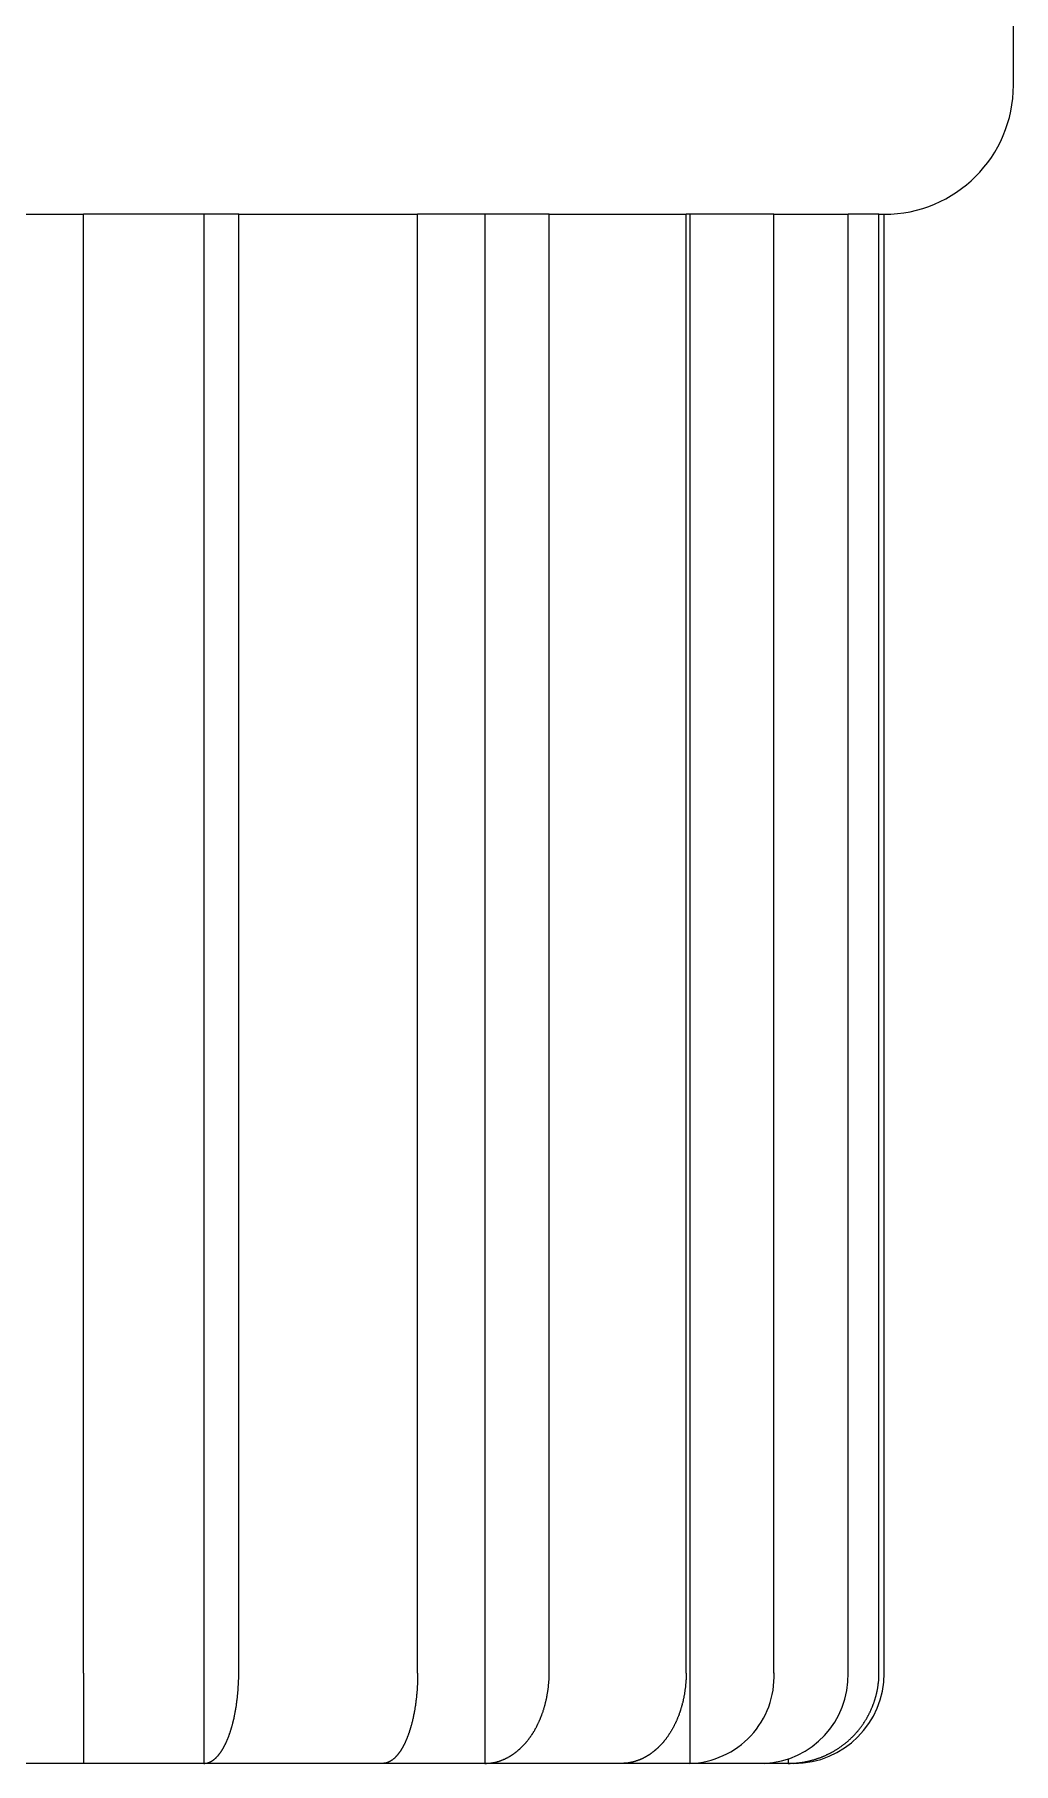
# Model space of a CAD drawing. Extents: x 55 to 320, y 62 to 485.
# Drawn here: x 84.65 to 92.23, y 172.4 to 185.79 of the extents above; entities that cross this region are included whole.
import ezdxf

# ---------------------------------------------------------------- set-up
doc = ezdxf.new("R2010")
doc.units = 0
doc.header["$MEASUREMENT"] = 0
doc.layers.add('FR_QBM1_G14_40U', color=7, linetype='CONTINUOUS')

msp = doc.modelspace()

# ---------------------------------------------------------------- linework, layer by layer
at = {"layer": 'FR_QBM1_G14_40U', "color": 5, "linetype": 'Continuous'}
for p, q in [((92.229, 185.396), (92.229, 186.296)), ((83.529, 184.396), (85.029, 184.396)), ((85.029, 173.096), (85.029, 184.396)), ((86.23, 184.396), (85.029, 184.396)), ((85.961, 184.396), (85.961, 172.396)), ((86.23, 173.096), (86.23, 184.396)), ((86.23, 184.396), (87.616, 184.396)), ((87.616, 173.096), (87.616, 184.396)), ((88.634, 184.396), (87.616, 184.396)), ((88.136, 184.396), (88.136, 172.396)), ((88.634, 173.096), (88.634, 184.396)), ((88.634, 184.396), (89.695, 184.396)), ((89.695, 173.096), (89.695, 184.396)), ((90.375, 184.396), (89.695, 184.396)), ((89.724, 184.396), (89.724, 172.396)), ((90.375, 173.096), (90.375, 184.396)), ((90.375, 184.396), (90.949, 184.396)), ((90.949, 173.096), (90.949, 184.396)), ((91.188, 184.396), (90.949, 184.396)), ((91.188, 173.096), (91.188, 184.396)), ((91.188, 184.396), (91.229, 184.396)), ((91.229, 173.096), (91.229, 184.396)), ((85.029, 173.096), (85.029, 172.396)), ((85.029, 172.396), (83.529, 172.396)), ((85.961, 172.396), (85.029, 172.396)), ((87.346, 172.396), (85.961, 172.396)), ((88.136, 172.396), (87.346, 172.396)), ((89.197, 172.396), (88.136, 172.396)), ((89.724, 172.396), (89.197, 172.396)), ((90.298, 172.396), (89.724, 172.396)), ((90.484, 172.396), (90.298, 172.396)), ((90.484, 172.431), (90.484, 172.396)), ((90.529, 172.396), (90.484, 172.396))]:
    msp.add_line(p, q, dxfattribs=at)
at = {"layer": 'FR_QBM1_G14_40U', "color": 5}
for points in [[(85.96, 172.396, 0), (85.962, 172.396, 0), (85.964, 172.396, 0), (85.966, 172.396, 0), (85.967, 172.396, 0), (85.969, 172.397, 0), (85.971, 172.397, 0), (85.972, 172.397, 0), (85.974, 172.397, 0), (85.975, 172.397, 0), (85.977, 172.398, 0), (85.979, 172.398, 0), (85.981, 172.398, 0), (85.982, 172.398, 0), (85.984, 172.399, 0), (85.986, 172.399, 0), (85.987, 172.4, 0), (85.989, 172.4, 0), (85.99, 172.4, 0), (85.992, 172.401, 0), (85.994, 172.401, 0), (85.995, 172.402, 0), (85.997, 172.403, 0), (85.999, 172.403, 0), (86, 172.404, 0), (86.002, 172.404, 0), (86.004, 172.405, 0), (86.005, 172.406, 0), (86.007, 172.407, 0), (86.008, 172.407, 0), (86.01, 172.408, 0), (86.012, 172.409, 0), (86.013, 172.41, 0), (86.015, 172.411, 0), (86.016, 172.411, 0), (86.018, 172.412, 0), (86.02, 172.413, 0), (86.021, 172.414, 0), (86.023, 172.415, 0), (86.025, 172.416, 0), (86.026, 172.417, 0), (86.028, 172.418, 0), (86.029, 172.419, 0), (86.031, 172.42, 0), (86.033, 172.422, 0), (86.034, 172.423, 0), (86.036, 172.424, 0), (86.037, 172.425, 0), (86.039, 172.426, 0), (86.04, 172.428, 0), (86.042, 172.429, 0), (86.044, 172.43, 0), (86.045, 172.432, 0), (86.047, 172.433, 0), (86.048, 172.434, 0), (86.05, 172.436, 0), (86.052, 172.437, 0), (86.053, 172.439, 0), (86.055, 172.44, 0), (86.056, 172.442, 0), (86.058, 172.443, 0), (86.059, 172.445, 0), (86.061, 172.446, 0), (86.062, 172.448, 0), (86.064, 172.45, 0), (86.065, 172.451, 0), (86.067, 172.453, 0), (86.068, 172.455, 0), (86.07, 172.456, 0), (86.071, 172.458, 0), (86.073, 172.46, 0), (86.075, 172.462, 0), (86.076, 172.464, 0), (86.078, 172.465, 0), (86.079, 172.467, 0), (86.08, 172.469, 0), (86.082, 172.471, 0), (86.083, 172.473, 0), (86.085, 172.475, 0), (86.086, 172.477, 0), (86.088, 172.479, 0), (86.089, 172.481, 0), (86.091, 172.483, 0), (86.092, 172.485, 0), (86.094, 172.487, 0), (86.095, 172.489, 0), (86.097, 172.492, 0), (86.098, 172.494, 0), (86.099, 172.496, 0), (86.101, 172.498, 0), (86.102, 172.501, 0), (86.104, 172.503, 0), (86.105, 172.505, 0), (86.106, 172.507, 0), (86.108, 172.51, 0), (86.109, 172.512, 0), (86.111, 172.514, 0), (86.112, 172.517, 0), (86.113, 172.519, 0), (86.115, 172.522, 0), (86.116, 172.524, 0), (86.117, 172.527, 0), (86.119, 172.529, 0), (86.12, 172.532, 0), (86.121, 172.534, 0), (86.123, 172.537, 0), (86.124, 172.539, 0), (86.125, 172.542, 0), (86.127, 172.545, 0), (86.128, 172.547, 0), (86.129, 172.55, 0), (86.13, 172.553, 0), (86.132, 172.556, 0), (86.133, 172.558, 0), (86.134, 172.561, 0), (86.136, 172.564, 0), (86.137, 172.567, 0), (86.138, 172.569, 0), (86.139, 172.572, 0), (86.141, 172.575, 0), (86.142, 172.578, 0), (86.143, 172.581, 0), (86.144, 172.584, 0), (86.145, 172.587, 0), (86.147, 172.59, 0), (86.148, 172.593, 0), (86.149, 172.596, 0), (86.15, 172.599, 0), (86.151, 172.602, 0), (86.153, 172.605, 0), (86.154, 172.608, 0), (86.155, 172.611, 0), (86.156, 172.614, 0), (86.157, 172.617, 0), (86.158, 172.62, 0), (86.159, 172.623, 0), (86.16, 172.627, 0), (86.162, 172.63, 0), (86.163, 172.633, 0), (86.164, 172.636, 0), (86.165, 172.64, 0), (86.166, 172.643, 0), (86.167, 172.646, 0), (86.168, 172.649, 0), (86.169, 172.653, 0), (86.17, 172.656, 0), (86.171, 172.659, 0), (86.172, 172.663, 0), (86.173, 172.666, 0), (86.174, 172.67, 0), (86.175, 172.673, 0), (86.176, 172.677, 0), (86.177, 172.68, 0), (86.178, 172.683, 0), (86.179, 172.687, 0), (86.18, 172.69, 0), (86.181, 172.694, 0), (86.182, 172.698, 0), (86.183, 172.701, 0), (86.184, 172.705, 0), (86.185, 172.708, 0), (86.186, 172.712, 0), (86.187, 172.715, 0), (86.188, 172.719, 0), (86.188, 172.723, 0), (86.189, 172.726, 0), (86.19, 172.73, 0), (86.191, 172.734, 0), (86.192, 172.737, 0), (86.193, 172.741, 0), (86.194, 172.745, 0), (86.194, 172.749, 0), (86.195, 172.752, 0), (86.196, 172.756, 0), (86.197, 172.76, 0), (86.198, 172.764, 0), (86.198, 172.767, 0), (86.199, 172.771, 0), (86.2, 172.775, 0), (86.201, 172.779, 0), (86.201, 172.783, 0), (86.202, 172.787, 0), (86.203, 172.791, 0), (86.204, 172.794, 0), (86.204, 172.798, 0), (86.205, 172.802, 0), (86.206, 172.806, 0), (86.206, 172.81, 0), (86.207, 172.814, 0), (86.208, 172.818, 0), (86.208, 172.822, 0), (86.209, 172.826, 0), (86.21, 172.83, 0), (86.21, 172.834, 0), (86.211, 172.838, 0), (86.212, 172.842, 0), (86.212, 172.846, 0), (86.213, 172.85, 0), (86.213, 172.854, 0), (86.214, 172.858, 0), (86.214, 172.862, 0), (86.215, 172.866, 0), (86.216, 172.87, 0), (86.216, 172.874, 0), (86.217, 172.879, 0), (86.217, 172.883, 0), (86.218, 172.887, 0), (86.218, 172.891, 0), (86.219, 172.895, 0), (86.219, 172.899, 0), (86.22, 172.903, 0), (86.22, 172.908, 0), (86.221, 172.912, 0), (86.221, 172.916, 0), (86.221, 172.92, 0), (86.222, 172.924, 0), (86.222, 172.928, 0), (86.223, 172.933, 0), (86.223, 172.937, 0), (86.223, 172.941, 0), (86.224, 172.945, 0), (86.224, 172.95, 0), (86.224, 172.954, 0), (86.225, 172.958, 0), (86.225, 172.962, 0), (86.225, 172.967, 0), (86.226, 172.971, 0), (86.226, 172.975, 0), (86.226, 172.979, 0), (86.227, 172.984, 0), (86.227, 172.988, 0), (86.227, 172.992, 0), (86.227, 172.996, 0), (86.228, 173.001, 0), (86.228, 173.005, 0), (86.228, 173.009, 0), (86.228, 173.014, 0), (86.228, 173.018, 0), (86.229, 173.022, 0), (86.229, 173.027, 0), (86.229, 173.031, 0), (86.229, 173.035, 0), (86.229, 173.04, 0), (86.229, 173.044, 0), (86.23, 173.048, 0), (86.23, 173.053, 0), (86.23, 173.057, 0), (86.23, 173.061, 0), (86.23, 173.066, 0), (86.23, 173.07, 0), (86.23, 173.074, 0), (86.23, 173.079, 0), (86.23, 173.083, 0), (86.23, 173.087, 0), (86.23, 173.092, 0), (86.23, 173.096, 0)], [(87.616, 173.096, 0), (87.616, 173.092, 0), (87.616, 173.087, 0), (87.616, 173.083, 0), (87.616, 173.079, 0), (87.616, 173.074, 0), (87.616, 173.07, 0), (87.616, 173.066, 0), (87.616, 173.061, 0), (87.616, 173.057, 0), (87.615, 173.053, 0), (87.615, 173.048, 0), (87.615, 173.044, 0), (87.615, 173.04, 0), (87.615, 173.035, 0), (87.615, 173.031, 0), (87.615, 173.027, 0), (87.615, 173.022, 0), (87.614, 173.018, 0), (87.614, 173.014, 0), (87.614, 173.01, 0), (87.614, 173.005, 0), (87.614, 173.001, 0), (87.613, 172.997, 0), (87.613, 172.992, 0), (87.613, 172.988, 0), (87.612, 172.984, 0), (87.612, 172.98, 0), (87.612, 172.975, 0), (87.612, 172.971, 0), (87.611, 172.967, 0), (87.611, 172.963, 0), (87.611, 172.958, 0), (87.61, 172.954, 0), (87.61, 172.95, 0), (87.61, 172.946, 0), (87.609, 172.942, 0), (87.609, 172.937, 0), (87.609, 172.933, 0), (87.608, 172.929, 0), (87.608, 172.925, 0), (87.607, 172.921, 0), (87.607, 172.916, 0), (87.606, 172.912, 0), (87.606, 172.908, 0), (87.606, 172.904, 0), (87.605, 172.9, 0), (87.605, 172.896, 0), (87.604, 172.892, 0), (87.604, 172.887, 0), (87.603, 172.883, 0), (87.603, 172.879, 0), (87.602, 172.875, 0), (87.602, 172.871, 0), (87.601, 172.867, 0), (87.601, 172.863, 0), (87.6, 172.859, 0), (87.6, 172.855, 0), (87.599, 172.851, 0), (87.598, 172.847, 0), (87.598, 172.843, 0), (87.597, 172.839, 0), (87.597, 172.835, 0), (87.596, 172.831, 0), (87.595, 172.827, 0), (87.595, 172.823, 0), (87.594, 172.819, 0), (87.593, 172.815, 0), (87.593, 172.811, 0), (87.592, 172.807, 0), (87.591, 172.803, 0), (87.591, 172.799, 0), (87.59, 172.795, 0), (87.589, 172.791, 0), (87.588, 172.787, 0), (87.588, 172.783, 0), (87.587, 172.779, 0), (87.586, 172.776, 0), (87.585, 172.772, 0), (87.585, 172.768, 0), (87.584, 172.764, 0), (87.583, 172.76, 0), (87.582, 172.757, 0), (87.581, 172.753, 0), (87.581, 172.749, 0), (87.58, 172.745, 0), (87.579, 172.742, 0), (87.578, 172.738, 0), (87.577, 172.734, 0), (87.576, 172.73, 0), (87.575, 172.727, 0), (87.575, 172.723, 0), (87.574, 172.719, 0), (87.573, 172.716, 0), (87.572, 172.712, 0), (87.571, 172.709, 0), (87.57, 172.705, 0), (87.569, 172.701, 0), (87.568, 172.698, 0), (87.567, 172.694, 0), (87.566, 172.691, 0), (87.565, 172.687, 0), (87.564, 172.684, 0), (87.563, 172.68, 0), (87.562, 172.677, 0), (87.561, 172.673, 0), (87.56, 172.67, 0), (87.559, 172.667, 0), (87.558, 172.663, 0), (87.557, 172.66, 0), (87.556, 172.656, 0), (87.555, 172.653, 0), (87.554, 172.65, 0), (87.553, 172.647, 0), (87.552, 172.643, 0), (87.551, 172.64, 0), (87.55, 172.637, 0), (87.549, 172.633, 0), (87.548, 172.63, 0), (87.546, 172.627, 0), (87.545, 172.624, 0), (87.544, 172.621, 0), (87.543, 172.618, 0), (87.542, 172.614, 0), (87.541, 172.611, 0), (87.54, 172.608, 0), (87.538, 172.605, 0), (87.537, 172.602, 0), (87.536, 172.599, 0), (87.535, 172.596, 0), (87.534, 172.593, 0), (87.533, 172.59, 0), (87.531, 172.587, 0), (87.53, 172.584, 0), (87.529, 172.581, 0), (87.528, 172.578, 0), (87.527, 172.575, 0), (87.525, 172.573, 0), (87.524, 172.57, 0), (87.523, 172.567, 0), (87.522, 172.564, 0), (87.52, 172.561, 0), (87.519, 172.559, 0), (87.518, 172.556, 0), (87.516, 172.553, 0), (87.515, 172.551, 0), (87.514, 172.548, 0), (87.513, 172.545, 0), (87.511, 172.543, 0), (87.51, 172.54, 0), (87.509, 172.537, 0), (87.507, 172.535, 0), (87.506, 172.532, 0), (87.505, 172.53, 0), (87.503, 172.527, 0), (87.502, 172.525, 0), (87.501, 172.522, 0), (87.499, 172.52, 0), (87.498, 172.518, 0), (87.496, 172.515, 0), (87.495, 172.513, 0), (87.494, 172.51, 0), (87.492, 172.508, 0), (87.491, 172.506, 0), (87.49, 172.504, 0), (87.488, 172.501, 0), (87.487, 172.499, 0), (87.485, 172.497, 0), (87.484, 172.495, 0), (87.483, 172.492, 0), (87.481, 172.49, 0), (87.48, 172.488, 0), (87.478, 172.486, 0), (87.477, 172.484, 0), (87.475, 172.482, 0), (87.474, 172.48, 0), (87.472, 172.478, 0), (87.471, 172.476, 0), (87.469, 172.474, 0), (87.468, 172.472, 0), (87.466, 172.47, 0), (87.465, 172.468, 0), (87.463, 172.466, 0), (87.462, 172.464, 0), (87.46, 172.463, 0), (87.459, 172.461, 0), (87.457, 172.459, 0), (87.456, 172.457, 0), (87.454, 172.456, 0), (87.453, 172.454, 0), (87.451, 172.452, 0), (87.45, 172.45, 0), (87.448, 172.449, 0), (87.447, 172.447, 0), (87.445, 172.446, 0), (87.444, 172.444, 0), (87.442, 172.442, 0), (87.441, 172.441, 0), (87.439, 172.439, 0), (87.438, 172.438, 0), (87.436, 172.437, 0), (87.434, 172.435, 0), (87.433, 172.434, 0), (87.431, 172.432, 0), (87.43, 172.431, 0), (87.428, 172.43, 0), (87.427, 172.428, 0), (87.425, 172.427, 0), (87.423, 172.426, 0), (87.422, 172.425, 0), (87.42, 172.423, 0), (87.419, 172.422, 0), (87.417, 172.421, 0), (87.415, 172.42, 0), (87.414, 172.419, 0), (87.412, 172.418, 0), (87.411, 172.417, 0), (87.409, 172.416, 0), (87.407, 172.415, 0), (87.406, 172.414, 0), (87.404, 172.413, 0), (87.403, 172.412, 0), (87.401, 172.411, 0), (87.399, 172.41, 0), (87.398, 172.409, 0), (87.396, 172.408, 0), (87.394, 172.408, 0), (87.393, 172.407, 0), (87.391, 172.406, 0), (87.389, 172.405, 0), (87.388, 172.405, 0), (87.386, 172.404, 0), (87.385, 172.403, 0), (87.383, 172.403, 0), (87.381, 172.402, 0), (87.38, 172.402, 0), (87.378, 172.401, 0), (87.376, 172.401, 0), (87.375, 172.4, 0), (87.373, 172.4, 0), (87.371, 172.399, 0), (87.37, 172.399, 0), (87.368, 172.399, 0), (87.366, 172.398, 0), (87.365, 172.398, 0), (87.363, 172.398, 0), (87.361, 172.397, 0), (87.36, 172.397, 0), (87.358, 172.397, 0), (87.356, 172.397, 0), (87.355, 172.397, 0), (87.353, 172.396, 0), (87.351, 172.396, 0), (87.35, 172.396, 0), (87.348, 172.396, 0), (87.346, 172.396, 0)], [(88.136, 172.396, 0), (88.139, 172.396, 0), (88.142, 172.396, 0), (88.145, 172.396, 0), (88.148, 172.396, 0), (88.151, 172.397, 0), (88.155, 172.397, 0), (88.158, 172.397, 0), (88.161, 172.397, 0), (88.164, 172.397, 0), (88.167, 172.398, 0), (88.17, 172.398, 0), (88.173, 172.398, 0), (88.176, 172.398, 0), (88.179, 172.399, 0), (88.182, 172.399, 0), (88.185, 172.4, 0), (88.188, 172.4, 0), (88.191, 172.4, 0), (88.194, 172.401, 0), (88.197, 172.401, 0), (88.2, 172.402, 0), (88.203, 172.403, 0), (88.207, 172.403, 0), (88.21, 172.404, 0), (88.213, 172.404, 0), (88.216, 172.405, 0), (88.219, 172.406, 0), (88.222, 172.407, 0), (88.225, 172.407, 0), (88.228, 172.408, 0), (88.231, 172.409, 0), (88.234, 172.41, 0), (88.237, 172.411, 0), (88.24, 172.411, 0), (88.243, 172.412, 0), (88.246, 172.413, 0), (88.249, 172.414, 0), (88.251, 172.415, 0), (88.254, 172.416, 0), (88.257, 172.417, 0), (88.26, 172.418, 0), (88.263, 172.419, 0), (88.266, 172.42, 0), (88.269, 172.422, 0), (88.272, 172.423, 0), (88.275, 172.424, 0), (88.278, 172.425, 0), (88.281, 172.426, 0), (88.284, 172.428, 0), (88.287, 172.429, 0), (88.29, 172.43, 0), (88.293, 172.432, 0), (88.296, 172.433, 0), (88.298, 172.434, 0), (88.301, 172.436, 0), (88.304, 172.437, 0), (88.307, 172.439, 0), (88.31, 172.44, 0), (88.313, 172.442, 0), (88.316, 172.443, 0), (88.318, 172.445, 0), (88.321, 172.446, 0), (88.324, 172.448, 0), (88.327, 172.45, 0), (88.33, 172.451, 0), (88.333, 172.453, 0), (88.335, 172.455, 0), (88.338, 172.456, 0), (88.341, 172.458, 0), (88.344, 172.46, 0), (88.347, 172.462, 0), (88.349, 172.464, 0), (88.352, 172.465, 0), (88.355, 172.467, 0), (88.358, 172.469, 0), (88.36, 172.471, 0), (88.363, 172.473, 0), (88.366, 172.475, 0), (88.369, 172.477, 0), (88.371, 172.479, 0), (88.374, 172.481, 0), (88.377, 172.483, 0), (88.379, 172.485, 0), (88.382, 172.487, 0), (88.385, 172.489, 0), (88.387, 172.492, 0), (88.39, 172.494, 0), (88.393, 172.496, 0), (88.395, 172.498, 0), (88.398, 172.501, 0), (88.4, 172.503, 0), (88.403, 172.505, 0), (88.406, 172.507, 0), (88.408, 172.51, 0), (88.411, 172.512, 0), (88.413, 172.514, 0), (88.416, 172.517, 0), (88.418, 172.519, 0), (88.421, 172.522, 0), (88.423, 172.524, 0), (88.426, 172.527, 0), (88.428, 172.529, 0), (88.431, 172.532, 0), (88.433, 172.534, 0), (88.436, 172.537, 0), (88.438, 172.539, 0), (88.441, 172.542, 0), (88.443, 172.545, 0), (88.445, 172.547, 0), (88.448, 172.55, 0), (88.45, 172.553, 0), (88.453, 172.556, 0), (88.455, 172.558, 0), (88.457, 172.561, 0), (88.46, 172.564, 0), (88.462, 172.567, 0), (88.464, 172.569, 0), (88.467, 172.572, 0), (88.469, 172.575, 0), (88.471, 172.578, 0), (88.473, 172.581, 0), (88.476, 172.584, 0), (88.478, 172.587, 0), (88.48, 172.59, 0), (88.482, 172.593, 0), (88.484, 172.596, 0), (88.487, 172.599, 0), (88.489, 172.602, 0), (88.491, 172.605, 0), (88.493, 172.608, 0), (88.495, 172.611, 0), (88.497, 172.614, 0), (88.499, 172.617, 0), (88.501, 172.62, 0), (88.504, 172.623, 0), (88.506, 172.627, 0), (88.508, 172.63, 0), (88.51, 172.633, 0), (88.512, 172.636, 0), (88.514, 172.64, 0), (88.516, 172.643, 0), (88.518, 172.646, 0), (88.52, 172.649, 0), (88.522, 172.653, 0), (88.523, 172.656, 0), (88.525, 172.659, 0), (88.527, 172.663, 0), (88.529, 172.666, 0), (88.531, 172.67, 0), (88.533, 172.673, 0), (88.535, 172.677, 0), (88.537, 172.68, 0), (88.538, 172.683, 0), (88.54, 172.687, 0), (88.542, 172.69, 0), (88.544, 172.694, 0), (88.545, 172.698, 0), (88.547, 172.701, 0), (88.549, 172.705, 0), (88.55, 172.708, 0), (88.552, 172.712, 0), (88.554, 172.715, 0), (88.555, 172.719, 0), (88.557, 172.723, 0), (88.559, 172.726, 0), (88.56, 172.73, 0), (88.562, 172.734, 0), (88.564, 172.737, 0), (88.565, 172.741, 0), (88.567, 172.745, 0), (88.568, 172.749, 0), (88.57, 172.752, 0), (88.571, 172.756, 0), (88.573, 172.76, 0), (88.574, 172.764, 0), (88.576, 172.767, 0), (88.577, 172.771, 0), (88.578, 172.775, 0), (88.58, 172.779, 0), (88.581, 172.783, 0), (88.583, 172.787, 0), (88.584, 172.791, 0), (88.585, 172.794, 0), (88.587, 172.798, 0), (88.588, 172.802, 0), (88.589, 172.806, 0), (88.59, 172.81, 0), (88.592, 172.814, 0), (88.593, 172.818, 0), (88.594, 172.822, 0), (88.595, 172.826, 0), (88.596, 172.83, 0), (88.598, 172.834, 0), (88.599, 172.838, 0), (88.6, 172.842, 0), (88.601, 172.846, 0), (88.602, 172.85, 0), (88.603, 172.854, 0), (88.604, 172.858, 0), (88.605, 172.862, 0), (88.606, 172.866, 0), (88.607, 172.87, 0), (88.608, 172.874, 0), (88.609, 172.879, 0), (88.61, 172.883, 0), (88.611, 172.887, 0), (88.612, 172.891, 0), (88.613, 172.895, 0), (88.614, 172.899, 0), (88.615, 172.903, 0), (88.615, 172.908, 0), (88.616, 172.912, 0), (88.617, 172.916, 0), (88.618, 172.92, 0), (88.619, 172.924, 0), (88.62, 172.928, 0), (88.62, 172.933, 0), (88.621, 172.937, 0), (88.622, 172.941, 0), (88.622, 172.945, 0), (88.623, 172.95, 0), (88.624, 172.954, 0), (88.624, 172.958, 0), (88.625, 172.962, 0), (88.626, 172.967, 0), (88.626, 172.971, 0), (88.627, 172.975, 0), (88.627, 172.979, 0), (88.628, 172.984, 0), (88.628, 172.988, 0), (88.629, 172.992, 0), (88.629, 172.996, 0), (88.629, 173.001, 0), (88.63, 173.005, 0), (88.63, 173.009, 0), (88.631, 173.014, 0), (88.631, 173.018, 0), (88.632, 173.022, 0), (88.632, 173.027, 0), (88.632, 173.031, 0), (88.632, 173.035, 0), (88.633, 173.04, 0), (88.633, 173.044, 0), (88.633, 173.048, 0), (88.633, 173.053, 0), (88.633, 173.057, 0), (88.634, 173.061, 0), (88.634, 173.066, 0), (88.634, 173.07, 0), (88.634, 173.074, 0), (88.634, 173.079, 0), (88.634, 173.083, 0), (88.634, 173.087, 0), (88.634, 173.092, 0), (88.634, 173.096, 0)], [(89.695, 173.096, 0), (89.695, 173.092, 0), (89.695, 173.087, 0), (89.695, 173.083, 0), (89.695, 173.079, 0), (89.695, 173.074, 0), (89.695, 173.07, 0), (89.695, 173.066, 0), (89.694, 173.061, 0), (89.694, 173.057, 0), (89.694, 173.053, 0), (89.694, 173.048, 0), (89.694, 173.044, 0), (89.693, 173.04, 0), (89.693, 173.035, 0), (89.693, 173.031, 0), (89.692, 173.027, 0), (89.692, 173.022, 0), (89.692, 173.018, 0), (89.692, 173.014, 0), (89.691, 173.01, 0), (89.691, 173.005, 0), (89.69, 173.001, 0), (89.69, 172.997, 0), (89.689, 172.992, 0), (89.689, 172.988, 0), (89.689, 172.984, 0), (89.688, 172.98, 0), (89.688, 172.975, 0), (89.687, 172.971, 0), (89.686, 172.967, 0), (89.686, 172.963, 0), (89.685, 172.958, 0), (89.685, 172.954, 0), (89.684, 172.95, 0), (89.683, 172.946, 0), (89.683, 172.942, 0), (89.682, 172.937, 0), (89.681, 172.933, 0), (89.681, 172.929, 0), (89.68, 172.925, 0), (89.679, 172.921, 0), (89.678, 172.916, 0), (89.677, 172.912, 0), (89.677, 172.908, 0), (89.676, 172.904, 0), (89.675, 172.9, 0), (89.674, 172.896, 0), (89.673, 172.892, 0), (89.672, 172.887, 0), (89.671, 172.883, 0), (89.671, 172.879, 0), (89.669, 172.875, 0), (89.668, 172.871, 0), (89.668, 172.867, 0), (89.666, 172.863, 0), (89.665, 172.859, 0), (89.664, 172.855, 0), (89.663, 172.851, 0), (89.662, 172.847, 0), (89.661, 172.843, 0), (89.66, 172.839, 0), (89.659, 172.835, 0), (89.658, 172.831, 0), (89.657, 172.827, 0), (89.655, 172.823, 0), (89.654, 172.819, 0), (89.653, 172.815, 0), (89.652, 172.811, 0), (89.65, 172.807, 0), (89.649, 172.803, 0), (89.648, 172.799, 0), (89.647, 172.795, 0), (89.645, 172.791, 0), (89.644, 172.787, 0), (89.642, 172.783, 0), (89.641, 172.779, 0), (89.64, 172.776, 0), (89.638, 172.772, 0), (89.637, 172.768, 0), (89.635, 172.764, 0), (89.634, 172.76, 0), (89.632, 172.757, 0), (89.631, 172.753, 0), (89.629, 172.749, 0), (89.628, 172.745, 0), (89.626, 172.742, 0), (89.625, 172.738, 0), (89.623, 172.734, 0), (89.622, 172.73, 0), (89.62, 172.727, 0), (89.618, 172.723, 0), (89.617, 172.719, 0), (89.615, 172.716, 0), (89.613, 172.712, 0), (89.612, 172.709, 0), (89.61, 172.705, 0), (89.608, 172.701, 0), (89.606, 172.698, 0), (89.605, 172.694, 0), (89.603, 172.691, 0), (89.601, 172.687, 0), (89.599, 172.684, 0), (89.598, 172.68, 0), (89.596, 172.677, 0), (89.594, 172.673, 0), (89.592, 172.67, 0), (89.59, 172.667, 0), (89.588, 172.663, 0), (89.586, 172.66, 0), (89.585, 172.656, 0), (89.582, 172.653, 0), (89.581, 172.65, 0), (89.579, 172.647, 0), (89.577, 172.643, 0), (89.575, 172.64, 0), (89.573, 172.637, 0), (89.571, 172.633, 0), (89.569, 172.63, 0), (89.567, 172.627, 0), (89.564, 172.624, 0), (89.562, 172.621, 0), (89.56, 172.618, 0), (89.558, 172.614, 0), (89.556, 172.611, 0), (89.554, 172.608, 0), (89.552, 172.605, 0), (89.55, 172.602, 0), (89.548, 172.599, 0), (89.545, 172.596, 0), (89.543, 172.593, 0), (89.541, 172.59, 0), (89.539, 172.587, 0), (89.537, 172.584, 0), (89.534, 172.581, 0), (89.532, 172.578, 0), (89.53, 172.575, 0), (89.528, 172.573, 0), (89.525, 172.57, 0), (89.523, 172.567, 0), (89.521, 172.564, 0), (89.518, 172.561, 0), (89.516, 172.559, 0), (89.513, 172.556, 0), (89.511, 172.553, 0), (89.509, 172.551, 0), (89.506, 172.548, 0), (89.504, 172.545, 0), (89.502, 172.543, 0), (89.499, 172.54, 0), (89.497, 172.537, 0), (89.494, 172.535, 0), (89.492, 172.532, 0), (89.489, 172.53, 0), (89.487, 172.527, 0), (89.484, 172.525, 0), (89.482, 172.522, 0), (89.479, 172.52, 0), (89.477, 172.518, 0), (89.474, 172.515, 0), (89.472, 172.513, 0), (89.469, 172.51, 0), (89.467, 172.508, 0), (89.464, 172.506, 0), (89.461, 172.504, 0), (89.459, 172.501, 0), (89.456, 172.499, 0), (89.454, 172.497, 0), (89.451, 172.495, 0), (89.448, 172.492, 0), (89.446, 172.49, 0), (89.443, 172.488, 0), (89.44, 172.486, 0), (89.438, 172.484, 0), (89.435, 172.482, 0), (89.432, 172.48, 0), (89.43, 172.478, 0), (89.427, 172.476, 0), (89.424, 172.474, 0), (89.421, 172.472, 0), (89.419, 172.47, 0), (89.416, 172.468, 0), (89.413, 172.466, 0), (89.41, 172.464, 0), (89.408, 172.463, 0), (89.405, 172.461, 0), (89.402, 172.459, 0), (89.399, 172.457, 0), (89.397, 172.456, 0), (89.394, 172.454, 0), (89.391, 172.452, 0), (89.388, 172.45, 0), (89.385, 172.449, 0), (89.382, 172.447, 0), (89.38, 172.446, 0), (89.377, 172.444, 0), (89.374, 172.442, 0), (89.371, 172.441, 0), (89.368, 172.439, 0), (89.365, 172.438, 0), (89.362, 172.437, 0), (89.359, 172.435, 0), (89.357, 172.434, 0), (89.354, 172.432, 0), (89.351, 172.431, 0), (89.348, 172.43, 0), (89.345, 172.428, 0), (89.342, 172.427, 0), (89.339, 172.426, 0), (89.336, 172.425, 0), (89.333, 172.423, 0), (89.33, 172.422, 0), (89.327, 172.421, 0), (89.324, 172.42, 0), (89.321, 172.419, 0), (89.318, 172.418, 0), (89.316, 172.417, 0), (89.312, 172.416, 0), (89.309, 172.415, 0), (89.306, 172.414, 0), (89.303, 172.413, 0), (89.3, 172.412, 0), (89.297, 172.411, 0), (89.294, 172.41, 0), (89.291, 172.409, 0), (89.288, 172.408, 0), (89.285, 172.408, 0), (89.282, 172.407, 0), (89.279, 172.406, 0), (89.276, 172.405, 0), (89.273, 172.405, 0), (89.27, 172.404, 0), (89.267, 172.403, 0), (89.264, 172.403, 0), (89.261, 172.402, 0), (89.258, 172.402, 0), (89.255, 172.401, 0), (89.252, 172.401, 0), (89.249, 172.4, 0), (89.246, 172.4, 0), (89.243, 172.399, 0), (89.24, 172.399, 0), (89.237, 172.399, 0), (89.234, 172.398, 0), (89.231, 172.398, 0), (89.228, 172.398, 0), (89.225, 172.397, 0), (89.221, 172.397, 0), (89.218, 172.397, 0), (89.215, 172.397, 0), (89.212, 172.397, 0), (89.209, 172.396, 0), (89.206, 172.396, 0), (89.203, 172.396, 0), (89.2, 172.396, 0), (89.197, 172.396, 0)], [(90.484, 172.396, 0), (90.488, 172.396, 0), (90.493, 172.396, 0), (90.497, 172.396, 0), (90.501, 172.396, 0), (90.506, 172.397, 0), (90.51, 172.397, 0), (90.514, 172.397, 0), (90.519, 172.397, 0), (90.523, 172.397, 0), (90.527, 172.398, 0), (90.532, 172.398, 0), (90.536, 172.398, 0), (90.54, 172.398, 0), (90.545, 172.399, 0), (90.549, 172.399, 0), (90.553, 172.4, 0), (90.558, 172.4, 0), (90.562, 172.4, 0), (90.566, 172.401, 0), (90.57, 172.401, 0), (90.575, 172.402, 0), (90.579, 172.403, 0), (90.583, 172.403, 0), (90.588, 172.404, 0), (90.592, 172.404, 0), (90.596, 172.405, 0), (90.6, 172.406, 0), (90.605, 172.407, 0), (90.609, 172.407, 0), (90.613, 172.408, 0), (90.617, 172.409, 0), (90.622, 172.41, 0), (90.626, 172.411, 0), (90.63, 172.411, 0), (90.634, 172.412, 0), (90.638, 172.413, 0), (90.643, 172.414, 0), (90.647, 172.415, 0), (90.651, 172.416, 0), (90.655, 172.417, 0), (90.659, 172.418, 0), (90.664, 172.419, 0), (90.668, 172.42, 0), (90.672, 172.422, 0), (90.676, 172.423, 0), (90.68, 172.424, 0), (90.684, 172.425, 0), (90.689, 172.426, 0), (90.693, 172.428, 0), (90.697, 172.429, 0), (90.701, 172.43, 0), (90.705, 172.432, 0), (90.709, 172.433, 0), (90.713, 172.434, 0), (90.717, 172.436, 0), (90.721, 172.437, 0), (90.725, 172.439, 0), (90.73, 172.44, 0), (90.734, 172.442, 0), (90.738, 172.443, 0), (90.742, 172.445, 0), (90.746, 172.446, 0), (90.75, 172.448, 0), (90.754, 172.45, 0), (90.758, 172.451, 0), (90.762, 172.453, 0), (90.766, 172.455, 0), (90.77, 172.456, 0), (90.774, 172.458, 0), (90.778, 172.46, 0), (90.781, 172.462, 0), (90.785, 172.464, 0), (90.789, 172.465, 0), (90.793, 172.467, 0), (90.797, 172.469, 0), (90.801, 172.471, 0), (90.805, 172.473, 0), (90.809, 172.475, 0), (90.812, 172.477, 0), (90.816, 172.479, 0), (90.82, 172.481, 0), (90.824, 172.483, 0), (90.828, 172.485, 0), (90.832, 172.487, 0), (90.835, 172.489, 0), (90.839, 172.492, 0), (90.843, 172.494, 0), (90.847, 172.496, 0), (90.85, 172.498, 0), (90.854, 172.501, 0), (90.858, 172.503, 0), (90.861, 172.505, 0), (90.865, 172.507, 0), (90.868, 172.51, 0), (90.872, 172.512, 0), (90.876, 172.514, 0), (90.879, 172.517, 0), (90.883, 172.519, 0), (90.886, 172.522, 0), (90.89, 172.524, 0), (90.894, 172.527, 0), (90.897, 172.529, 0), (90.901, 172.532, 0), (90.904, 172.534, 0), (90.907, 172.537, 0), (90.911, 172.539, 0), (90.914, 172.542, 0), (90.918, 172.545, 0), (90.921, 172.547, 0), (90.925, 172.55, 0), (90.928, 172.553, 0), (90.931, 172.556, 0), (90.935, 172.558, 0), (90.938, 172.561, 0), (90.941, 172.564, 0), (90.945, 172.567, 0), (90.948, 172.569, 0), (90.951, 172.572, 0), (90.954, 172.575, 0), (90.958, 172.578, 0), (90.961, 172.581, 0), (90.964, 172.584, 0), (90.967, 172.587, 0), (90.97, 172.59, 0), (90.973, 172.593, 0), (90.976, 172.596, 0), (90.98, 172.599, 0), (90.983, 172.602, 0), (90.986, 172.605, 0), (90.989, 172.608, 0), (90.992, 172.611, 0), (90.995, 172.614, 0), (90.998, 172.617, 0), (91.001, 172.62, 0), (91.004, 172.623, 0), (91.006, 172.627, 0), (91.009, 172.63, 0), (91.012, 172.633, 0), (91.015, 172.636, 0), (91.018, 172.64, 0), (91.021, 172.643, 0), (91.023, 172.646, 0), (91.026, 172.649, 0), (91.029, 172.653, 0), (91.032, 172.656, 0), (91.034, 172.659, 0), (91.037, 172.663, 0), (91.04, 172.666, 0), (91.042, 172.67, 0), (91.045, 172.673, 0), (91.047, 172.677, 0), (91.05, 172.68, 0), (91.053, 172.683, 0), (91.055, 172.687, 0), (91.058, 172.69, 0), (91.06, 172.694, 0), (91.063, 172.698, 0), (91.065, 172.701, 0), (91.067, 172.705, 0), (91.07, 172.708, 0), (91.072, 172.712, 0), (91.075, 172.715, 0), (91.077, 172.719, 0), (91.079, 172.723, 0), (91.082, 172.726, 0), (91.084, 172.73, 0), (91.086, 172.734, 0), (91.088, 172.737, 0), (91.091, 172.741, 0), (91.093, 172.745, 0), (91.095, 172.749, 0), (91.097, 172.752, 0), (91.099, 172.756, 0), (91.101, 172.76, 0), (91.103, 172.764, 0), (91.105, 172.767, 0), (91.107, 172.771, 0), (91.109, 172.775, 0), (91.111, 172.779, 0), (91.113, 172.783, 0), (91.115, 172.787, 0), (91.117, 172.791, 0), (91.119, 172.794, 0), (91.121, 172.798, 0), (91.123, 172.802, 0), (91.124, 172.806, 0), (91.126, 172.81, 0), (91.128, 172.814, 0), (91.13, 172.818, 0), (91.131, 172.822, 0), (91.133, 172.826, 0), (91.135, 172.83, 0), (91.136, 172.834, 0), (91.138, 172.838, 0), (91.14, 172.842, 0), (91.141, 172.846, 0), (91.143, 172.85, 0), (91.144, 172.854, 0), (91.146, 172.858, 0), (91.147, 172.862, 0), (91.149, 172.866, 0), (91.15, 172.87, 0), (91.151, 172.874, 0), (91.153, 172.879, 0), (91.154, 172.883, 0), (91.156, 172.887, 0), (91.157, 172.891, 0), (91.158, 172.895, 0), (91.159, 172.899, 0), (91.161, 172.903, 0), (91.162, 172.908, 0), (91.163, 172.912, 0), (91.164, 172.916, 0), (91.165, 172.92, 0), (91.166, 172.924, 0), (91.167, 172.928, 0), (91.168, 172.933, 0), (91.169, 172.937, 0), (91.171, 172.941, 0), (91.171, 172.945, 0), (91.172, 172.95, 0), (91.173, 172.954, 0), (91.174, 172.958, 0), (91.175, 172.962, 0), (91.176, 172.967, 0), (91.177, 172.971, 0), (91.177, 172.975, 0), (91.178, 172.979, 0), (91.179, 172.984, 0), (91.18, 172.988, 0), (91.18, 172.992, 0), (91.181, 172.996, 0), (91.182, 173.001, 0), (91.182, 173.005, 0), (91.183, 173.009, 0), (91.183, 173.014, 0), (91.184, 173.018, 0), (91.184, 173.022, 0), (91.185, 173.027, 0), (91.185, 173.031, 0), (91.186, 173.035, 0), (91.186, 173.04, 0), (91.186, 173.044, 0), (91.187, 173.048, 0), (91.187, 173.053, 0), (91.187, 173.057, 0), (91.188, 173.061, 0), (91.188, 173.066, 0), (91.188, 173.07, 0), (91.188, 173.074, 0), (91.188, 173.079, 0), (91.188, 173.083, 0), (91.188, 173.087, 0), (91.188, 173.092, 0), (91.188, 173.096, 0)]]:
    msp.add_polyline3d(points, dxfattribs=at)
at = {"layer": 'FR_QBM1_G14_40U', "color": 5, "linetype": 'Continuous'}
for centre, radius, start, end in [((91.229, 185.396), 1, 270, 0), ((89.703, 173.069), 0.673, 271.8152, 2.344), ((90.269, 173.076), 0.68, 272.4603, 1.699), ((90.529, 173.096), 0.7, 270, 0)]:
    msp.add_arc(centre, radius, start, end, dxfattribs=at)

doc.saveas('drawing.dxf')
